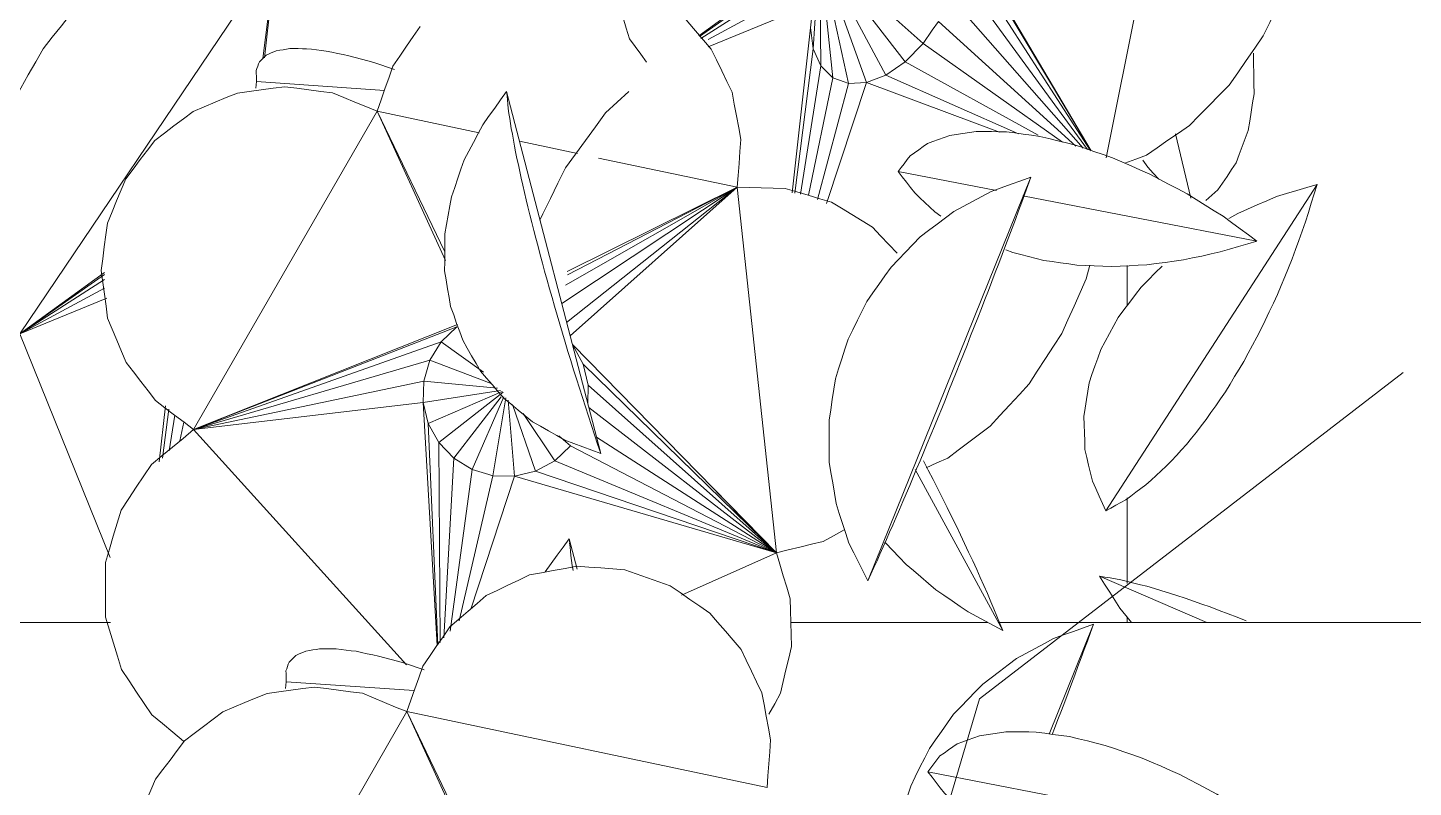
# Model space of a CAD drawing. Header units: metres. Extents: x -18.34 to -13.25, y -25.49 to -16.26.
# Drawn here: x -14.8014 to -14.661, y -17.4851 to -17.4081 of the extents above; entities that cross this region are included whole.
import ezdxf

# ---------------------------------------------------------------- set-up
doc = ezdxf.new("R2010")
doc.units = ezdxf.units.M
for name, color, linetype, lineweight in [('Importações nas famílias', 7, 'Continuous', 5), ('Quadro estrutural', 7, 'Continuous', 5), ('Vegetação', 7, 'Continuous', 5)]:
    doc.layers.add(name, color=color, linetype=linetype, lineweight=lineweight)

# ---------------------------------------------------------------- blocks, each defined once
blk = doc.blocks.new('Planta_pergolado_12200 - plantas pergolado_skp_Component_12-V768-Pavimento 02 - Executivo')
at = {"layer": 'Importações nas famílias', "color": 9}
for p, q in [((0.53565, 0.11313), (0.53107, 0.08943)), ((0.53683, 0.08842), (0.53656, 0.08769)), ((0.53055, 0.08676), (0.52862, 0.07678)), ((0.53312, 0.0811), (0.5327, 0.08051))]:
    blk.add_line(p, q, dxfattribs=at)
at = {"layer": 'Importações nas famílias', "color": 9, "flags": 128}
for points in [[(0.53314, 0.1097), (0.53377, 0.11056), (0.5344, 0.11142), (0.53502, 0.11227), (0.53565, 0.11313)], [(0.53565, 0.11313), (0.53593, 0.1122), (0.53621, 0.11127), (0.53648, 0.11034), (0.53676, 0.10941)], [(0.53087, 0.10606), (0.53144, 0.10697), (0.53201, 0.10788), (0.53258, 0.10879), (0.53314, 0.1097)], [(0.53676, 0.10941), (0.53696, 0.10848), (0.53717, 0.10754), (0.53737, 0.10661), (0.53757, 0.10568)], [(0.52888, 0.10229), (0.52938, 0.10323), (0.52988, 0.10417), (0.53037, 0.10512), (0.53087, 0.10606)], [(0.53757, 0.10568), (0.53769, 0.10476), (0.53782, 0.10384), (0.53794, 0.10291), (0.53806, 0.10199)], [(0.52722, 0.09849), (0.52764, 0.09944), (0.52805, 0.10039), (0.52847, 0.10134), (0.52888, 0.10229)], [(0.53806, 0.10199), (0.53811, 0.10109), (0.53815, 0.10019), (0.53819, 0.09928), (0.53823, 0.09838)], [(0.52594, 0.09475), (0.52626, 0.09568), (0.52658, 0.09662), (0.5269, 0.09756), (0.52722, 0.09849)], [(0.53823, 0.09838), (0.5382, 0.09751), (0.53816, 0.09664), (0.53812, 0.09576), (0.53809, 0.09489)], [(0.52505, 0.09114), (0.52527, 0.09205), (0.52549, 0.09295), (0.52572, 0.09385), (0.52594, 0.09475)], [(0.53809, 0.09489), (0.53797, 0.09406), (0.53785, 0.09322), (0.53774, 0.09239), (0.53762, 0.09156)], [(0.53762, 0.09156), (0.53742, 0.09077), (0.53723, 0.08999), (0.53703, 0.0892), (0.53683, 0.08842)], [(0.52459, 0.08777), (0.5247, 0.08861), (0.52482, 0.08946), (0.52494, 0.0903), (0.52505, 0.09114)], [(0.52456, 0.0847), (0.52456, 0.08547), (0.52457, 0.08623), (0.52458, 0.087), (0.52459, 0.08777)], [(0.52496, 0.08201), (0.52486, 0.08268), (0.52476, 0.08335), (0.52466, 0.08403), (0.52456, 0.0847)], [(0.52578, 0.07976), (0.52558, 0.08032), (0.52537, 0.08088), (0.52516, 0.08144), (0.52496, 0.08201)], [(0.5327, 0.08051), (0.53222, 0.08), (0.53174, 0.07949), (0.53126, 0.07898), (0.53078, 0.07847)], [(0.52701, 0.078), (0.52671, 0.07844), (0.5264, 0.07888), (0.52609, 0.07932), (0.52578, 0.07976)], [(0.52862, 0.07678), (0.52822, 0.07708), (0.52782, 0.07739), (0.52741, 0.07769), (0.52701, 0.078)], [(0.53078, 0.07847), (0.53024, 0.07805), (0.5297, 0.07762), (0.52916, 0.0772), (0.52862, 0.07678)]]:
    blk.add_lwpolyline(points, dxfattribs=at)
blk = doc.blocks.new('Planta_pergolado_12200 - plantas pergolado_skp_Component_12-V2067-Pavimento 02 - Executivo')
at = {"layer": 'Importações nas famílias', "color": 9}
blk.add_line((0.57511, 0.08738), (0.5588, 0.07852), dxfattribs=at)
at = {"layer": 'Importações nas famílias', "color": 9, "flags": 128}
for points in [[(0.57219, 0.08619), (0.57292, 0.08648), (0.57365, 0.08678), (0.57438, 0.08708), (0.57511, 0.08738)], [(0.57511, 0.08738), (0.57464, 0.08651), (0.57417, 0.08563), (0.57369, 0.08476), (0.57322, 0.08389)], [(0.56892, 0.08475), (0.56974, 0.08511), (0.57055, 0.08547), (0.57137, 0.08583), (0.57219, 0.08619)], [(0.5654, 0.08311), (0.56628, 0.08352), (0.56716, 0.08393), (0.56804, 0.08434), (0.56892, 0.08475)], [(0.5617, 0.08129), (0.56263, 0.08175), (0.56355, 0.0822), (0.56448, 0.08265), (0.5654, 0.08311)], [(0.57322, 0.08389), (0.57266, 0.08307), (0.57209, 0.08225), (0.57153, 0.08143), (0.57097, 0.08061)], [(0.55792, 0.07936), (0.55886, 0.07984), (0.55981, 0.08033), (0.56076, 0.08081), (0.5617, 0.08129)], [(0.57097, 0.08061), (0.57033, 0.07986), (0.56968, 0.0791), (0.56904, 0.07834), (0.5684, 0.07759)], [(0.5684, 0.07759), (0.56768, 0.07691), (0.56696, 0.07622), (0.56624, 0.07554), (0.56614, 0.07544)]]:
    blk.add_lwpolyline(points, dxfattribs=at)
blk = doc.blocks.new('Planta_pergolado_12200 - plantas pergolado_skp_Component_12-V770-Pavimento 02 - Executivo')
at = {"layer": 'Importações nas famílias', "color": 9}
for p, q in [((0.51949, 0.01182), (0.52039, 0.02476)), ((0.52018, 0.01175), (0.51949, 0.01182))]:
    blk.add_line(p, q, dxfattribs=at)
at = {"layer": 'Importações nas famílias', "color": 9, "flags": 128}
for points in [[(0.51758, 0.0237), (0.51781, 0.02439), (0.51804, 0.02508), (0.51827, 0.02578)], [(0.51689, 0.02116), (0.51706, 0.0218), (0.51724, 0.02243), (0.51741, 0.02307), (0.51758, 0.0237)], [(0.51641, 0.01888), (0.51653, 0.01945), (0.51665, 0.02002), (0.51677, 0.02059), (0.51689, 0.02116)], [(0.51617, 0.01688), (0.51623, 0.01738), (0.51629, 0.01788), (0.51635, 0.01838), (0.51641, 0.01888)], [(0.51616, 0.01518), (0.51616, 0.01561), (0.51616, 0.01603), (0.51617, 0.01646), (0.51617, 0.01688)], [(0.51638, 0.01381), (0.51632, 0.01416), (0.51627, 0.0145), (0.51621, 0.01484), (0.51616, 0.01518)], [(0.51683, 0.01278), (0.51671, 0.01304), (0.5166, 0.0133), (0.51649, 0.01356), (0.51638, 0.01381)], [(0.5175, 0.0121), (0.51733, 0.01227), (0.51716, 0.01244), (0.51699, 0.01261), (0.51683, 0.01278)], [(0.51839, 0.01178), (0.51817, 0.01186), (0.51795, 0.01194), (0.51772, 0.01202), (0.5175, 0.0121)], [(0.51949, 0.01182), (0.51922, 0.01181), (0.51894, 0.0118), (0.51867, 0.01179), (0.51839, 0.01178)]]:
    blk.add_lwpolyline(points, dxfattribs=at)
blk = doc.blocks.new('Planta_pergolado_12200 - plantas pergolado_skp_Component_17-V2068-Pavimento 02 - Executivo')
at = {"layer": 'Importações nas famílias', "color": 9}
for p, q in [((0.56722, 0.06447), (0.53021, 0.0605)), ((0.56722, 0.06447), (0.54614, 0.0438)), ((0.56722, 0.06447), (0.54812, 0.04489)), ((0.56722, 0.06447), (0.55025, 0.04541)), ((0.56722, 0.06447), (0.55252, 0.04547)), ((0.56722, 0.06447), (0.55551, 0.04624)), ((0.56722, 0.06447), (0.55641, 0.0436)), ((0.56722, 0.06447), (0.55792, 0.04201)), ((0.56722, 0.06447), (0.55897, 0.04008)), ((0.55948, 0.03795), (0.56722, 0.06447)), ((0.56722, 0.06447), (0.56018, 0.05756)), ((0.56722, 0.06447), (0.57151, 0.05484)), ((0.52725, 0.04645), (0.53021, 0.0605)), ((0.54013, 0.04311), (0.53021, 0.0605)), ((0.53021, 0.0605), (0.53909, 0.04332)), ((0.54197, 0.04272), (0.53021, 0.0605)), ((0.5439, 0.04322), (0.53021, 0.0605)), ((0.54526, 0.04358), (0.53021, 0.0605)), ((0.53021, 0.0605), (0.53873, 0.04328)), ((0.55025, 0.04541), (0.54812, 0.04489)), ((0.55214, 0.04537), (0.55025, 0.04541)), ((0.52555, 0.03844), (0.5268, 0.04433)), ((0.54812, 0.04489), (0.5462, 0.04384)), ((0.55641, 0.0436), (0.55537, 0.04244)), ((0.55792, 0.04201), (0.55641, 0.0436)), ((0.55313, 0.03882), (0.55792, 0.04201)), ((0.55897, 0.04008), (0.55792, 0.04201)), ((0.5522, 0.03772), (0.55897, 0.04008)), ((0.55948, 0.03795), (0.55897, 0.04008)), ((0.55177, 0.03729), (0.55948, 0.03795)), ((0.55942, 0.03576), (0.55948, 0.03795)), ((0.55948, 0.03795), (0.57295, 0.03353)), ((0.55078, 0.03651), (0.55202, 0.0287)), ((0.55089, 0.03668), (0.55415, 0.02921)), ((0.55097, 0.0368), (0.55607, 0.03026)), ((0.55145, 0.03685), (0.5588, 0.03365)), ((0.55145, 0.03659), (0.55766, 0.03178)), ((0.55942, 0.03576), (0.55154, 0.03705)), ((0.55007, 0.03559), (0.54773, 0.02937)), ((0.55057, 0.03621), (0.54983, 0.02875)), ((0.5593, 0.03533), (0.5588, 0.03365)), ((0.5593, 0.03533), (0.55942, 0.03576)), ((0.55942, 0.03576), (0.57413, 0.03235)), ((0.52251, 0.02402), (0.52469, 0.03437)), ((0.54894, 0.03479), (0.54586, 0.03051)), ((0.5588, 0.03365), (0.55766, 0.03178)), ((0.57516, 0.03142), (0.5588, 0.03365)), ((0.52251, 0.02402), (0.53763, 0.03094)), ((0.53676, 0.03087), (0.52251, 0.02402)), ((0.5441, 0.03218), (0.55475, 0.00544)), ((0.54435, 0.0321), (0.54586, 0.03051)), ((0.54435, 0.0321), (0.55475, 0.00544)), ((0.55766, 0.03178), (0.55607, 0.03026)), ((0.57586, 0.03079), (0.55766, 0.03178)), ((0.54586, 0.03051), (0.54773, 0.02937)), ((0.54586, 0.03051), (0.55475, 0.00544)), ((0.57662, 0.03011), (0.55202, 0.0287)), ((0.55607, 0.03026), (0.55415, 0.02921)), ((0.55415, 0.02921), (0.57654, 0.03019)), ((0.55607, 0.03026), (0.5763, 0.0304)), ((0.54773, 0.02937), (0.54983, 0.02875)), ((0.54773, 0.02937), (0.55475, 0.00544)), ((0.54983, 0.02875), (0.55202, 0.0287)), ((0.54983, 0.02875), (0.55475, 0.00544)), ((0.55415, 0.02921), (0.55202, 0.0287)), ((0.55202, 0.0287), (0.55475, 0.00544)), ((0.55475, 0.00544), (0.57858, 0.027)), ((0.55475, 0.00544), (0.52251, 0.02402))]:
    blk.add_line(p, q, dxfattribs=at)
at = {"layer": 'Importações nas famílias', "color": 9, "flags": 128}
for points in [[(0.53688, 0.0767), (0.536, 0.07586), (0.53512, 0.07502), (0.53424, 0.07418)], [(0.53424, 0.07418), (0.53361, 0.07314), (0.53298, 0.0721), (0.53234, 0.07107), (0.53171, 0.07003)], [(0.56608, 0.0692), (0.5655, 0.07026), (0.56492, 0.07133)], [(0.53171, 0.07003), (0.53137, 0.06886), (0.53102, 0.06769), (0.53068, 0.06653), (0.53033, 0.06536)], [(0.56722, 0.06447), (0.56693, 0.06565), (0.56665, 0.06683), (0.56637, 0.06801), (0.56608, 0.0692)], [(0.57673, 0.06599), (0.57552, 0.06596), (0.5743, 0.06593), (0.57309, 0.06589), (0.57188, 0.06586)], [(0.58146, 0.06487), (0.58027, 0.06515), (0.57909, 0.06543), (0.57791, 0.06571), (0.57673, 0.06599)], [(0.53033, 0.06536), (0.5303, 0.06414), (0.53027, 0.06293), (0.53024, 0.06171), (0.53021, 0.0605)], [(0.57188, 0.06586), (0.57071, 0.06551), (0.56955, 0.06516), (0.56838, 0.06481), (0.56722, 0.06447)], [(0.58359, 0.06371), (0.58252, 0.06429), (0.58146, 0.06487)], [(0.52537, 0.06087), (0.52417, 0.06064), (0.52298, 0.06042), (0.52179, 0.0602), (0.52059, 0.05997)], [(0.53021, 0.0605), (0.529, 0.06059), (0.52779, 0.06068), (0.52658, 0.06077), (0.52537, 0.06087)], [(0.52059, 0.05997), (0.5195, 0.05945), (0.5184, 0.05892), (0.51731, 0.05839), (0.51621, 0.05787)], [(0.51621, 0.05787), (0.51529, 0.05708), (0.51437, 0.05628), (0.51344, 0.05549), (0.51252, 0.0547)], [(0.51392, 0.02838), (0.51492, 0.02769), (0.51592, 0.027), (0.51693, 0.02632), (0.51793, 0.02563)], [(0.51793, 0.02563), (0.51907, 0.02523), (0.52022, 0.02482), (0.52136, 0.02442), (0.52251, 0.02402)], [(0.52251, 0.02402), (0.52204, 0.02289), (0.52158, 0.02177), (0.52112, 0.02064), (0.52065, 0.01952)], [(0.52065, 0.01952), (0.52049, 0.01831), (0.52034, 0.0171), (0.52018, 0.0159), (0.52002, 0.01469)], [(0.52002, 0.01469), (0.52018, 0.01349), (0.52034, 0.01228), (0.5205, 0.01107), (0.52066, 0.00987)], [(0.52066, 0.00987), (0.52113, 0.00875), (0.52159, 0.00762), (0.52206, 0.0065), (0.52252, 0.00538)], [(0.52252, 0.00538), (0.52326, 0.00441), (0.524, 0.00345), (0.52474, 0.00249), (0.52548, 0.00152)], [(0.5518, 0.00157), (0.55254, 0.00254), (0.55328, 0.00351), (0.55401, 0.00447), (0.55475, 0.00544)], [(0.55475, 0.00544), (0.55564, 0.00437), (0.55652, 0.00331), (0.5574, 0.00224), (0.55828, 0.00117)], [(0.58365, 0.00121), (0.58453, 0.00228), (0.58541, 0.00335), (0.5863, 0.00442)], [(0.52548, 0.00152), (0.52645, 0.00078), (0.52741, 0.00004), (0.52838, -0.00069), (0.52934, -0.00143)], [(0.54795, -0.0014), (0.54891, -0.00065), (0.54987, 0.00009), (0.55084, 0.00083), (0.5518, 0.00157)], [(0.55828, 0.00117), (0.55944, 0.0004), (0.56059, -0.00036), (0.56174, -0.00113), (0.5629, -0.00189)], [(0.57904, -0.00187), (0.58019, -0.0011), (0.58135, -0.00033), (0.5825, 0.00044), (0.58365, 0.00121)], [(0.54346, -0.00327), (0.54458, -0.0028), (0.54571, -0.00233), (0.54683, -0.00186), (0.54795, -0.0014)], [(0.52934, -0.00143), (0.53046, -0.0019), (0.53159, -0.00236), (0.53271, -0.00282), (0.53383, -0.00329)], [(0.5629, -0.00189), (0.56422, -0.00229), (0.56555, -0.00269), (0.56687, -0.00309), (0.5682, -0.00349)], [(0.57374, -0.00348), (0.57506, -0.00308), (0.57639, -0.00267), (0.57771, -0.00227), (0.57904, -0.00187)], [(0.53383, -0.00329), (0.53503, -0.00344), (0.53624, -0.0036), (0.53744, -0.00375), (0.53865, -0.00391)], [(0.53865, -0.00391), (0.53985, -0.00375), (0.54105, -0.00359), (0.54226, -0.00343), (0.54346, -0.00327)], [(0.5682, -0.00349), (0.56958, -0.00349), (0.57097, -0.00349), (0.57235, -0.00348), (0.57374, -0.00348)]]:
    blk.add_lwpolyline(points, dxfattribs=at)
blk = doc.blocks.new('Planta_pergolado_12200 - plantas pergolado_skp_Component_16-V2069-Pavimento 02 - Executivo')
for name in ['Planta_pergolado_12200 - plantas pergolado_skp_Component_12-V768-Pavimento 02 - Executivo', 'Planta_pergolado_12200 - plantas pergolado_skp_Component_12-V2067-Pavimento 02 - Executivo', 'Planta_pergolado_12200 - plantas pergolado_skp_Component_17-V2068-Pavimento 02 - Executivo', 'Planta_pergolado_12200 - plantas pergolado_skp_Component_12-V770-Pavimento 02 - Executivo']:
    blk.add_blockref(name, (0, 0))
blk = doc.blocks.new('Planta_pergolado_12200 - plantas pergolado_skp_Component_12-V581-Pavimento 02 - Executivo')
at = {"layer": 'Importações nas famílias', "color": 9}
blk.add_line((0.28706, 0.24931), (0.32794, 0.2328), dxfattribs=at)
at = {"layer": 'Importações nas famílias', "color": 9, "flags": 128}
for points in [[(0.2885, 0.24527), (0.28814, 0.24628), (0.28778, 0.24729), (0.28742, 0.2483), (0.28706, 0.24931)], [(0.28706, 0.24931), (0.28791, 0.24899), (0.28876, 0.24868), (0.28961, 0.24837), (0.29046, 0.24806)], [(0.29046, 0.24806), (0.29134, 0.24773), (0.29222, 0.2474), (0.29311, 0.24707), (0.29399, 0.24674)], [(0.29399, 0.24674), (0.2949, 0.24639), (0.2958, 0.24605), (0.29671, 0.2457), (0.29762, 0.24536)], [(0.29054, 0.24151), (0.29003, 0.24245), (0.28952, 0.24339), (0.28901, 0.24433), (0.2885, 0.24527)], [(0.29762, 0.24536), (0.29854, 0.245), (0.29946, 0.24464), (0.30038, 0.24429), (0.3013, 0.24393)], [(0.3013, 0.24393), (0.30223, 0.24357), (0.30315, 0.2432), (0.30408, 0.24284), (0.305, 0.24247)], [(0.29312, 0.2381), (0.29247, 0.23895), (0.29183, 0.2398), (0.29118, 0.24065), (0.29054, 0.24151)], [(0.305, 0.24247), (0.30592, 0.24211), (0.30684, 0.24174), (0.30776, 0.24137), (0.30867, 0.241)], [(0.30867, 0.241), (0.30957, 0.24064), (0.31048, 0.24027), (0.31138, 0.2399), (0.31228, 0.23954)], [(0.31228, 0.23954), (0.31315, 0.23917), (0.31403, 0.23881), (0.3149, 0.23845), (0.31578, 0.23809)], [(0.29618, 0.23514), (0.29541, 0.23588), (0.29465, 0.23662), (0.29388, 0.23736), (0.29312, 0.2381)], [(0.31578, 0.23809), (0.31661, 0.23773), (0.31745, 0.23738), (0.31829, 0.23703), (0.31913, 0.23668)], [(0.31913, 0.23668), (0.31992, 0.23634), (0.32071, 0.23599), (0.3215, 0.23565), (0.3223, 0.23531)], [(0.29965, 0.23268), (0.29878, 0.23329), (0.29792, 0.23391), (0.29705, 0.23452), (0.29618, 0.23514)], [(0.3223, 0.23531), (0.32303, 0.23499), (0.32377, 0.23467), (0.32451, 0.23434), (0.32525, 0.23402)], [(0.32525, 0.23402), (0.32592, 0.23372), (0.3266, 0.23341), (0.32727, 0.23311), (0.32794, 0.2328)], [(0.30346, 0.23079), (0.30251, 0.23126), (0.30156, 0.23174), (0.3006, 0.23221), (0.29965, 0.23268)], [(0.32794, 0.2328), (0.327, 0.23232), (0.32605, 0.23184), (0.3251, 0.23136), (0.32415, 0.23088)], [(0.3075, 0.22951), (0.30649, 0.22983), (0.30548, 0.23015), (0.30447, 0.23047), (0.30346, 0.23079)], [(0.32415, 0.23088), (0.32314, 0.23055), (0.32213, 0.23022), (0.32113, 0.2299), (0.32012, 0.22957)], [(0.31169, 0.22888), (0.31064, 0.22903), (0.3096, 0.22919), (0.30855, 0.22935), (0.3075, 0.22951)], [(0.31593, 0.22889), (0.31487, 0.22889), (0.31381, 0.22888), (0.31275, 0.22888), (0.31169, 0.22888)], [(0.32012, 0.22957), (0.31907, 0.2294), (0.31802, 0.22923), (0.31698, 0.22906), (0.31593, 0.22889)]]:
    blk.add_lwpolyline(points, dxfattribs=at)
blk = doc.blocks.new('Planta_pergolado_12200 - plantas pergolado_skp_Component_12-V582-Pavimento 02 - Executivo')
at = {"layer": 'Importações nas famílias', "color": 9}
blk.add_line((0.2784, 0.1962), (0.31505, 0.20575), dxfattribs=at)
at = {"layer": 'Importações nas famílias', "color": 9, "flags": 128}
for points in [[(0.31128, 0.20449), (0.31222, 0.20481), (0.31316, 0.20512), (0.31411, 0.20543), (0.31505, 0.20575)], [(0.31505, 0.20575), (0.31471, 0.20484), (0.31438, 0.20393), (0.31404, 0.20302), (0.3137, 0.20211)], [(0.3075, 0.20329), (0.30845, 0.20359), (0.30939, 0.20389), (0.31033, 0.20419), (0.31128, 0.20449)], [(0.30013, 0.20106), (0.30104, 0.20133), (0.30195, 0.2016), (0.30286, 0.20187), (0.30377, 0.20214)], [(0.30377, 0.20214), (0.30471, 0.20242), (0.30564, 0.20271), (0.30657, 0.203), (0.3075, 0.20329)], [(0.3137, 0.20211), (0.31323, 0.20128), (0.31277, 0.20046), (0.3123, 0.19964), (0.31183, 0.19882)], [(0.2966, 0.20006), (0.29748, 0.20031), (0.29836, 0.20056), (0.29925, 0.20081), (0.30013, 0.20106)], [(0.29324, 0.19916), (0.29408, 0.19939), (0.29492, 0.19961), (0.29576, 0.19984), (0.2966, 0.20006)], [(0.28715, 0.19768), (0.28789, 0.19785), (0.28862, 0.19802), (0.28935, 0.19819), (0.29008, 0.19836)], [(0.29008, 0.19836), (0.29087, 0.19856), (0.29166, 0.19876), (0.29245, 0.19896), (0.29324, 0.19916)], [(0.31183, 0.19882), (0.31125, 0.1981), (0.31066, 0.19738), (0.31007, 0.19667), (0.30949, 0.19595)], [(0.2801, 0.19637), (0.28061, 0.19645), (0.28112, 0.19653), (0.28162, 0.1966), (0.28213, 0.19668)], [(0.28213, 0.19668), (0.28272, 0.19679), (0.28331, 0.1969), (0.28391, 0.19701), (0.2845, 0.19712)], [(0.2845, 0.19712), (0.28516, 0.19726), (0.28582, 0.1974), (0.28649, 0.19754), (0.28715, 0.19768)], [(0.2784, 0.1962), (0.27883, 0.19625), (0.27925, 0.19629), (0.27967, 0.19633), (0.2801, 0.19637)], [(0.28175, 0.19379), (0.28091, 0.19439), (0.28008, 0.195), (0.27924, 0.1956), (0.2784, 0.1962)], [(0.30949, 0.19595), (0.30879, 0.19536), (0.3081, 0.19477), (0.30741, 0.19418), (0.30671, 0.19358)], [(0.28532, 0.19191), (0.28443, 0.19238), (0.28354, 0.19285), (0.28264, 0.19332), (0.28175, 0.19379)], [(0.30671, 0.19358), (0.30593, 0.19313), (0.30515, 0.19267), (0.30437, 0.19222), (0.30358, 0.19177)], [(0.28904, 0.19063), (0.28811, 0.19095), (0.28718, 0.19127), (0.28625, 0.19159), (0.28532, 0.19191)], [(0.30358, 0.19177), (0.30273, 0.19146), (0.30188, 0.19115), (0.30102, 0.19085), (0.30017, 0.19054)], [(0.29281, 0.18996), (0.29187, 0.19013), (0.29092, 0.1903), (0.28998, 0.19046), (0.28904, 0.19063)], [(0.29655, 0.18993), (0.29561, 0.18994), (0.29468, 0.18995), (0.29375, 0.18996), (0.29281, 0.18996)], [(0.30017, 0.19054), (0.29926, 0.19039), (0.29836, 0.19024), (0.29745, 0.19008), (0.29655, 0.18993)]]:
    blk.add_lwpolyline(points, dxfattribs=at)
blk = doc.blocks.new('Planta_pergolado_12200 - plantas pergolado_skp_Component_12-V565-Pavimento 02 - Executivo')
at = {"layer": 'Importações nas famílias', "color": 9}
blk.add_line((0.01251, 0.29786), (0.00548, 0.2615), dxfattribs=at)
at = {"layer": 'Importações nas famílias', "color": 9, "flags": 128}
for points in [[(0.01, 0.29442), (0.01063, 0.29528), (0.01126, 0.29614), (0.01188, 0.297), (0.01251, 0.29786)], [(0.01251, 0.29786), (0.01279, 0.29693), (0.01307, 0.29599), (0.01334, 0.29506), (0.01362, 0.29413)], [(0.00773, 0.29078), (0.0083, 0.29169), (0.00887, 0.2926), (0.00944, 0.29351), (0.01, 0.29442)], [(0.01362, 0.29413), (0.01382, 0.2932), (0.01403, 0.29227), (0.01423, 0.29134), (0.01443, 0.29041)], [(0.00574, 0.28702), (0.00624, 0.28796), (0.00674, 0.2889), (0.00723, 0.28984), (0.00773, 0.29078)], [(0.01443, 0.29041), (0.01455, 0.28948), (0.01468, 0.28856), (0.0148, 0.28764), (0.01492, 0.28672)], [(0.00408, 0.28322), (0.0045, 0.28417), (0.00491, 0.28512), (0.00533, 0.28607), (0.00574, 0.28702)], [(0.01492, 0.28672), (0.01497, 0.28581), (0.01501, 0.28491), (0.01505, 0.28401), (0.01509, 0.28311)], [(0.0028, 0.27947), (0.00312, 0.28041), (0.00344, 0.28134), (0.00376, 0.28228), (0.00408, 0.28322)], [(0.01509, 0.28311), (0.01506, 0.28223), (0.01502, 0.28136), (0.01498, 0.28049), (0.01495, 0.27961)], [(0.00191, 0.27587), (0.00213, 0.27677), (0.00235, 0.27767), (0.00258, 0.27857), (0.0028, 0.27947)], [(0.01495, 0.27961), (0.01483, 0.27878), (0.01471, 0.27795), (0.0146, 0.27711), (0.01448, 0.27628)], [(0.00145, 0.27249), (0.00156, 0.27334), (0.00168, 0.27418), (0.0018, 0.27502), (0.00191, 0.27587)], [(0.01448, 0.27628), (0.01428, 0.2755), (0.01409, 0.27471), (0.01389, 0.27393), (0.01369, 0.27314)], [(0.00142, 0.26942), (0.00142, 0.27019), (0.00143, 0.27096), (0.00144, 0.27173), (0.00145, 0.27249)], [(0.01369, 0.27314), (0.01342, 0.27242), (0.01315, 0.27169), (0.01288, 0.27096), (0.01261, 0.27023)], [(0.00182, 0.26673), (0.00172, 0.2674), (0.00162, 0.26808), (0.00152, 0.26875), (0.00142, 0.26942)], [(0.01261, 0.27023), (0.01226, 0.26957), (0.01191, 0.26891), (0.01157, 0.26825), (0.01122, 0.26759)], [(0.00264, 0.26448), (0.00244, 0.26504), (0.00223, 0.2656), (0.00202, 0.26617), (0.00182, 0.26673)], [(0.01122, 0.26759), (0.01081, 0.267), (0.01039, 0.26641), (0.00998, 0.26582), (0.00956, 0.26523)], [(0.00956, 0.26523), (0.00908, 0.26472), (0.0086, 0.26422), (0.00812, 0.26371), (0.00764, 0.2632)], [(0.00387, 0.26272), (0.00357, 0.26316), (0.00326, 0.2636), (0.00295, 0.26404), (0.00264, 0.26448)], [(0.00548, 0.2615), (0.00508, 0.26181), (0.00468, 0.26211), (0.00427, 0.26242), (0.00387, 0.26272)], [(0.00764, 0.2632), (0.0071, 0.26277), (0.00656, 0.26235), (0.00602, 0.26193), (0.00548, 0.2615)]]:
    blk.add_lwpolyline(points, dxfattribs=at)
blk = doc.blocks.new('Planta_pergolado_12200 - plantas pergolado_skp_Component_17-V2083-Pavimento 02 - Executivo')
at = {"layer": 'Importações nas famílias', "color": 9}
for p, q in [((0.58331, 0.02703), (0.59102, 0.06351)), ((0.60411, 0.03704), (0.58331, 0.02703)), ((0.58331, 0.02703), (0.60432, 0.03665)), ((0.61556, 0.00845), (0.58331, 0.02703))]:
    blk.add_line(p, q, dxfattribs=at)
at = {"layer": 'Importações nas famílias', "color": 9, "flags": 128}
for points in [[(0.58617, 0.06388), (0.58498, 0.06365), (0.58379, 0.06343), (0.58259, 0.06321), (0.5814, 0.06298)], [(0.59102, 0.06351), (0.58981, 0.0636), (0.5886, 0.06369), (0.58738, 0.06379), (0.58617, 0.06388)], [(0.5814, 0.06298), (0.5803, 0.06246), (0.57921, 0.06193), (0.57811, 0.0614), (0.57702, 0.06088)], [(0.57702, 0.06088), (0.57609, 0.06009), (0.57517, 0.05929), (0.57425, 0.0585), (0.57333, 0.05771)], [(0.57333, 0.05771), (0.57264, 0.05671), (0.57195, 0.0557), (0.57126, 0.0547), (0.57058, 0.0537)], [(0.57058, 0.0537), (0.57017, 0.05255), (0.56977, 0.0514), (0.56936, 0.05025), (0.56896, 0.04911)], [(0.56896, 0.04911), (0.56887, 0.04789), (0.56877, 0.04668), (0.56868, 0.04547), (0.56858, 0.04425)], [(0.56858, 0.04425), (0.56881, 0.04306), (0.56903, 0.04186), (0.56925, 0.04067), (0.56947, 0.03947)], [(0.56947, 0.03947), (0.57, 0.03837), (0.57052, 0.03728), (0.57104, 0.03618), (0.57157, 0.03508)], [(0.57157, 0.03508), (0.57236, 0.03416), (0.57315, 0.03324), (0.57394, 0.03231), (0.57473, 0.03139)], [(0.57473, 0.03139), (0.57573, 0.0307), (0.57673, 0.03002), (0.57773, 0.02933), (0.57873, 0.02864)], [(0.57873, 0.02864), (0.57988, 0.02824), (0.58102, 0.02783), (0.58217, 0.02743), (0.58331, 0.02703)], [(0.58331, 0.02703), (0.58285, 0.0259), (0.58238, 0.02478), (0.58192, 0.02365), (0.58146, 0.02253)], [(0.58146, 0.02253), (0.5813, 0.02132), (0.58114, 0.02011), (0.58099, 0.01891), (0.58083, 0.0177)], [(0.58083, 0.0177), (0.58099, 0.0165), (0.58115, 0.01529), (0.58131, 0.01408), (0.58147, 0.01288)], [(0.58147, 0.01288), (0.58193, 0.01176), (0.5824, 0.01063), (0.58286, 0.00951), (0.58333, 0.00839)], [(0.58333, 0.00839), (0.58407, 0.00742), (0.58481, 0.00646), (0.58555, 0.0055), (0.58629, 0.00453)], [(0.58629, 0.00453), (0.58725, 0.00379), (0.58822, 0.00306), (0.58918, 0.00232), (0.59015, 0.00158)], [(0.59015, 0.00158), (0.59127, 0.00111), (0.59239, 0.00065), (0.59351, 0.00019), (0.59464, -0.00027)]]:
    blk.add_lwpolyline(points, dxfattribs=at)
blk = doc.blocks.new('Planta_pergolado_12200 - plantas pergolado_skp_Component_16-V2084-Pavimento 02 - Executivo')
for name, p in [('Planta_pergolado_12200 - plantas pergolado_skp_Component_12-V565-Pavimento 02 - Executivo', (0.58394, -0.18171)), ('Planta_pergolado_12200 - plantas pergolado_skp_Component_12-V581-Pavimento 02 - Executivo', (0.24212, -0.15907)), ('Planta_pergolado_12200 - plantas pergolado_skp_Component_17-V2083-Pavimento 02 - Executivo', (0, 0)), ('Planta_pergolado_12200 - plantas pergolado_skp_Component_12-V582-Pavimento 02 - Executivo', (0.24212, -0.15907)), ('Planta_pergolado_12200 - plantas pergolado_skp_Component_12-V770-Pavimento 02 - Executivo', (0.0608, 0.00301))]:
    blk.add_blockref(name, p)
blk = doc.blocks.new('Planta_pergolado_12200 - plantas pergolado_skp_Component_12-V592-Pavimento 02 - Executivo')
at = {"layer": 'Importações nas famílias', "color": 9}
for p, q in [((0.33235, 0.25564), (0.34348, 0.25115)), ((0.34291, 0.25169), (0.34353, 0.25145)), ((0.35398, 0.24691), (0.36448, 0.24267)), ((0.36442, 0.24301), (0.36506, 0.24274))]:
    blk.add_line(p, q, dxfattribs=at)
at = {"layer": 'Importações nas famílias', "color": 9, "flags": 128}
for points in [[(0.33379, 0.25161), (0.33343, 0.25262), (0.33307, 0.25363), (0.33271, 0.25463), (0.33235, 0.25564)], [(0.33235, 0.25564), (0.3332, 0.25533), (0.33405, 0.25502), (0.3349, 0.25471), (0.33575, 0.2544)], [(0.33575, 0.2544), (0.33663, 0.25407), (0.33751, 0.25374), (0.3384, 0.25341), (0.33928, 0.25308)], [(0.33928, 0.25308), (0.34019, 0.25273), (0.34109, 0.25239), (0.342, 0.25204), (0.34291, 0.25169)], [(0.33583, 0.24784), (0.33532, 0.24878), (0.33481, 0.24973), (0.3343, 0.25067), (0.33379, 0.25161)], [(0.33841, 0.24444), (0.33776, 0.24529), (0.33712, 0.24614), (0.33647, 0.24699), (0.33583, 0.24784)], [(0.35412, 0.24728), (0.35486, 0.24697), (0.35577, 0.24661), (0.35667, 0.24624), (0.35757, 0.24587)], [(0.35757, 0.24587), (0.35844, 0.24551), (0.35932, 0.24515), (0.36019, 0.24479), (0.36107, 0.24443)], [(0.34147, 0.24147), (0.3407, 0.24222), (0.33994, 0.24296), (0.33917, 0.2437), (0.33841, 0.24444)], [(0.36107, 0.24443), (0.3619, 0.24407), (0.36274, 0.24372), (0.36358, 0.24337), (0.36442, 0.24301)], [(0.34494, 0.23902), (0.34407, 0.23963), (0.34321, 0.24025), (0.34234, 0.24086), (0.34147, 0.24147)], [(0.34875, 0.23713), (0.3478, 0.2376), (0.34684, 0.23807), (0.34589, 0.23855), (0.34494, 0.23902)], [(0.35279, 0.23585), (0.35178, 0.23617), (0.35077, 0.23649), (0.34976, 0.23681), (0.34875, 0.23713)]]:
    blk.add_lwpolyline(points, dxfattribs=at)
blk = doc.blocks.new('Planta_pergolado_12200 - plantas pergolado_skp_Component_12-V2091-Pavimento 02 - Executivo')
at = {"layer": 'Importações nas famílias', "color": 9}
for q in [(0.5689, 0.04427), (0.56614, 0.0435)]:
    blk.add_line((0.56581, 0.04347), q, dxfattribs=at)
at = {"layer": 'Importações nas famílias', "color": 9, "flags": 128}
for points in [[(0.56623, 0.04351), (0.56666, 0.04356), (0.56708, 0.0436), (0.5675, 0.04364)], [(0.5675, 0.04364), (0.56801, 0.04372), (0.56852, 0.04379), (0.56903, 0.04387)], [(0.56916, 0.04105), (0.56832, 0.04166), (0.56748, 0.04226), (0.56665, 0.04287), (0.56581, 0.04347)]]:
    blk.add_lwpolyline(points, dxfattribs=at)
blk = doc.blocks.new('Planta_pergolado_12200 - plantas pergolado_skp_Component_16-V2093-Pavimento 02 - Executivo')
for name, p in [('Planta_pergolado_12200 - plantas pergolado_skp_Component_12-V592-Pavimento 02 - Executivo', (0.24212, -0.15907)), ('Planta_pergolado_12200 - plantas pergolado_skp_Component_12-V2091-Pavimento 02 - Executivo', (0, 0))]:
    blk.add_blockref(name, p)
blk = doc.blocks.new('Planta_pergolado_12200 - plantas pergolado_skp_-V2119-Pavimento 02 - Executivo')
at = {"layer": 'Importações nas famílias', "color": 9}
for p, q in [((0.54896, 0.12794), (0.58202, 0.08502)), ((0.58202, 0.08502), (0.61969, 0.07388))]:
    blk.add_line(p, q, dxfattribs=at)
for name in ['Planta_pergolado_12200 - plantas pergolado_skp_Component_16-V2093-Pavimento 02 - Executivo', 'Planta_pergolado_12200 - plantas pergolado_skp_Component_16-V2084-Pavimento 02 - Executivo', 'Planta_pergolado_12200 - plantas pergolado_skp_Component_16-V2069-Pavimento 02 - Executivo']:
    blk.add_blockref(name, (0, 0))
blk = doc.blocks.new('Planta_pergolado_12200 - plantas pergolado_skp_-V2183-Pavimento 02 - Executivo')
blk.add_blockref('Planta_pergolado_12200 - plantas pergolado_skp_-V2119-Pavimento 02 - Executivo', (0, 0))
blk = doc.blocks.new('Planta_pergolado_12200 - plantas pergolado_skp_Component_12-V1325-Pavimento 02 - Executivo')
at = {"layer": 'Importações nas famílias', "color": 9}
for p, q in [((0.52993, 0.11922), (0.56299, 0.09784)), ((0.53338, 0.11027), (0.53285, 0.11118))]:
    blk.add_line(p, q, dxfattribs=at)
at = {"layer": 'Importações nas famílias', "color": 9, "flags": 128}
for points in [[(0.53115, 0.11511), (0.53085, 0.11613), (0.53054, 0.11716), (0.53023, 0.11819), (0.52993, 0.11922)], [(0.52993, 0.11922), (0.53088, 0.11893), (0.53182, 0.11863), (0.53277, 0.11834), (0.53372, 0.11805)], [(0.53372, 0.11805), (0.53466, 0.11771), (0.53559, 0.11737), (0.53652, 0.11704), (0.53745, 0.1167)], [(0.53745, 0.1167), (0.53836, 0.11632), (0.53927, 0.11595), (0.54017, 0.11557), (0.54108, 0.1152)], [(0.53285, 0.11118), (0.53242, 0.11216), (0.532, 0.11314), (0.53158, 0.11412), (0.53115, 0.11511)], [(0.54108, 0.1152), (0.54195, 0.11479), (0.54282, 0.11438), (0.54369, 0.11397), (0.54456, 0.11356)], [(0.54456, 0.11356), (0.54538, 0.11312), (0.5462, 0.11268), (0.54702, 0.11224), (0.54785, 0.1118)], [(0.54785, 0.1118), (0.54862, 0.11133), (0.54938, 0.11086), (0.55015, 0.1104), (0.55092, 0.10993)], [(0.55092, 0.10993), (0.55162, 0.10945), (0.55233, 0.10896), (0.55303, 0.10847), (0.55373, 0.10799)], [(0.55373, 0.10799), (0.55436, 0.10749), (0.555, 0.10699), (0.55563, 0.10649), (0.55626, 0.10599)], [(0.55626, 0.10599), (0.55681, 0.10548), (0.55737, 0.10497), (0.55792, 0.10446), (0.55847, 0.10395)], [(0.55847, 0.10395), (0.55894, 0.10343), (0.55941, 0.10292), (0.55988, 0.10241), (0.56034, 0.10189)], [(0.54031, 0.1014), (0.5396, 0.10211), (0.53889, 0.10282), (0.53819, 0.10353)], [(0.54339, 0.09907), (0.54262, 0.09965), (0.54185, 0.10024), (0.54108, 0.10082), (0.54031, 0.1014)], [(0.56034, 0.10189), (0.56072, 0.10138), (0.5611, 0.10087), (0.56148, 0.10036), (0.56185, 0.09985)], [(0.56185, 0.09985), (0.56214, 0.09935), (0.56242, 0.09884), (0.56271, 0.09834), (0.56299, 0.09784)], [(0.54665, 0.0973), (0.54584, 0.09774), (0.54502, 0.09818), (0.5442, 0.09863), (0.54339, 0.09907)], [(0.55002, 0.09613), (0.54918, 0.09642), (0.54834, 0.09671), (0.5475, 0.09701), (0.54665, 0.0973)], [(0.56299, 0.09784), (0.56224, 0.09749), (0.56148, 0.09715), (0.56073, 0.09681), (0.55998, 0.09646)], [(0.55342, 0.0956), (0.55257, 0.09573), (0.55172, 0.09586), (0.55087, 0.096), (0.55002, 0.09613)], [(0.55677, 0.09571), (0.55593, 0.09568), (0.55509, 0.09565), (0.55426, 0.09563), (0.55342, 0.0956)], [(0.55998, 0.09646), (0.55918, 0.09627), (0.55837, 0.09608), (0.55757, 0.0959), (0.55677, 0.09571)]]:
    blk.add_lwpolyline(points, dxfattribs=at)
blk = doc.blocks.new('Planta_pergolado_12200 - plantas pergolado_skp_Component_12-V2440-Pavimento 02 - Executivo')
at = {"layer": 'Importações nas famílias', "color": 9}
blk.add_line((0.57429, 0.10806), (0.5696, 0.09719), dxfattribs=at)
at = {"layer": 'Importações nas famílias', "color": 9, "flags": 128}
for points in [[(0.57272, 0.10839), (0.57306, 0.1093), (0.57341, 0.11021), (0.57376, 0.11112), (0.57411, 0.11203)], [(0.57154, 0.10502), (0.57184, 0.10586), (0.57213, 0.10671), (0.57242, 0.10755), (0.57272, 0.10839)], [(0.57062, 0.10198), (0.57085, 0.10274), (0.57108, 0.1035), (0.57131, 0.10426), (0.57154, 0.10502)], [(0.56996, 0.09935), (0.57013, 0.10001), (0.57029, 0.10067), (0.57046, 0.10132), (0.57062, 0.10198)], [(0.57429, 0.10043), (0.57358, 0.09986), (0.57283, 0.09925)], [(0.5696, 0.09719), (0.56969, 0.09773), (0.56978, 0.09827), (0.56987, 0.09881), (0.56996, 0.09935)], [(0.57283, 0.09925), (0.57202, 0.09874), (0.57121, 0.09822), (0.5704, 0.0977), (0.5696, 0.09719)]]:
    blk.add_lwpolyline(points, dxfattribs=at)
blk = doc.blocks.new('Planta_pergolado_12200 - plantas pergolado_skp_Component_16-V2441-Pavimento 02 - Executivo')
for name in ['Planta_pergolado_12200 - plantas pergolado_skp_Component_12-V1325-Pavimento 02 - Executivo', 'Planta_pergolado_12200 - plantas pergolado_skp_Component_12-V2440-Pavimento 02 - Executivo']:
    blk.add_blockref(name, (0, 0))
blk = doc.blocks.new('Planta_pergolado_12200 - plantas pergolado_skp_Component_17-V2462-Pavimento 02 - Executivo')
at = {"layer": 'Importações nas famílias', "color": 9}
for p, q in [((0.50767, 0.01903), (0.51004, 0.0296)), ((0.54506, -0.01215), (0.50773, 0.01298)), ((0.51711, 0.01262), (0.50788, 0.01366)), ((0.50788, 0.01364), (0.51716, 0.01244)), ((0.5559, 0.00405), (0.55401, 0.00444)), ((0.55269, 0.00292), (0.55765, 0.00228)), ((0.55689, 0.00297), (0.55328, 0.00355)), ((0.55802, 0.00195), (0.55236, 0.00258)), ((0.53883, -0.00359), (0.54506, -0.01215)), ((0.53903, -0.00359), (0.54506, -0.01215)), ((0.53956, -0.00359), (0.54506, -0.01215)), ((0.54042, -0.00359), (0.54506, -0.01215)), ((0.54145, -0.00336), (0.54506, -0.01215)), ((0.54506, -0.01215), (0.5677, -0.00301)), ((0.57364, -0.02609), (0.57429, -0.02595))]:
    blk.add_line(p, q, dxfattribs=at)
at = {"layer": 'Importações nas famílias', "color": 9, "flags": 128}
for points in [[(0.50466, 0.01062), (0.50457, 0.00966), (0.50447, 0.00869), (0.50437, 0.00772), (0.50427, 0.00676)], [(0.50427, 0.00676), (0.50454, 0.00569), (0.50481, 0.00463), (0.50508, 0.00356), (0.50535, 0.00249)], [(0.50535, 0.00249), (0.50596, 0.0014), (0.50658, 0.00031), (0.5072, -0.00079), (0.50781, -0.00188)], [(0.50781, -0.00188), (0.50874, -0.00293), (0.50966, -0.00398), (0.51058, -0.00503), (0.5115, -0.00608)], [(0.5115, -0.00608), (0.51267, -0.00701), (0.51384, -0.00794), (0.515, -0.00887), (0.51617, -0.0098)], [(0.51617, -0.0098), (0.5175, -0.01055), (0.51883, -0.0113), (0.52016, -0.01205), (0.52149, -0.0128)], [(0.54191, -0.01446), (0.5427, -0.01389), (0.54349, -0.01331), (0.54427, -0.01273), (0.54506, -0.01215)], [(0.54506, -0.01215), (0.54615, -0.01334), (0.54725, -0.01452), (0.54834, -0.0157), (0.54944, -0.01688)], [(0.52149, -0.0128), (0.52289, -0.01332), (0.52429, -0.01383), (0.52569, -0.01435), (0.5271, -0.01487)], [(0.5271, -0.01487), (0.52848, -0.01512), (0.52986, -0.01537), (0.53124, -0.01562), (0.53262, -0.01587)], [(0.53767, -0.01573), (0.53873, -0.01541), (0.53979, -0.0151), (0.54085, -0.01478), (0.54191, -0.01446)], [(0.53262, -0.01587), (0.53388, -0.01583), (0.53514, -0.0158), (0.53641, -0.01576), (0.53767, -0.01573)], [(0.54944, -0.01688), (0.55082, -0.01789), (0.55221, -0.01891), (0.5536, -0.01992), (0.55498, -0.02094)], [(0.55498, -0.02094), (0.55654, -0.0217), (0.5581, -0.02246), (0.55966, -0.02322), (0.56122, -0.02398)], [(0.56122, -0.02398), (0.56282, -0.02442), (0.56442, -0.02486), (0.56602, -0.02531), (0.56762, -0.02575)], [(0.56762, -0.02575), (0.56913, -0.02583), (0.57063, -0.02592), (0.57213, -0.026), (0.57364, -0.02609)]]:
    blk.add_lwpolyline(points, dxfattribs=at)
blk = doc.blocks.new('Planta_pergolado_12200 - plantas pergolado_skp_Component_16-V2463-Pavimento 02 - Executivo')
blk.add_blockref('Planta_pergolado_12200 - plantas pergolado_skp_Component_17-V2462-Pavimento 02 - Executivo', (0, 0))
blk = doc.blocks.new('Planta_pergolado_12200 - plantas pergolado_skp_Component_12-V1358-Pavimento 02 - Executivo')
at = {"layer": 'Importações nas famílias', "color": 9}
blk.add_line((0.46287, 0.08701), (0.46137, 0.08219), dxfattribs=at)
blk = doc.blocks.new('Planta_pergolado_12200 - plantas pergolado_skp_Component_17-V1359-Pavimento 02 - Executivo')
at = {"layer": 'Importações nas famílias', "color": 9}
for p, q in [((0.51544, -0.01502), (0.51704, -0.01547)), ((0.52306, -0.01581), (0.52434, -0.01553))]:
    blk.add_line(p, q, dxfattribs=at)
at = {"layer": 'Importações nas famílias', "color": 9, "flags": 128}
for points in [[(0.46884, -0.00135), (0.46958, -0.00177), (0.47091, -0.00252)], [(0.47091, -0.00252), (0.47231, -0.00304), (0.47371, -0.00355), (0.47512, -0.00407), (0.47652, -0.00459)], [(0.49134, -0.00418), (0.49212, -0.0036), (0.49291, -0.00303), (0.49369, -0.00245)], [(0.48709, -0.00545), (0.48815, -0.00513), (0.48921, -0.00482), (0.49027, -0.0045), (0.49134, -0.00418)], [(0.47652, -0.00459), (0.4779, -0.00484), (0.47928, -0.00509), (0.48066, -0.00534), (0.48204, -0.00559)], [(0.48204, -0.00559), (0.4833, -0.00555), (0.48457, -0.00552), (0.48583, -0.00548), (0.48709, -0.00545)], [(0.50752, -0.01218), (0.50908, -0.01294), (0.51064, -0.0137)], [(0.51064, -0.0137), (0.51224, -0.01414), (0.51315, -0.01439)], [(0.51704, -0.01547), (0.51855, -0.01555), (0.52005, -0.01564), (0.52155, -0.01572), (0.52306, -0.01581)]]:
    blk.add_lwpolyline(points, dxfattribs=at)
blk = doc.blocks.new('Planta_pergolado_12200 - plantas pergolado_skp_Component_16-V2464-Pavimento 02 - Executivo')
for name in ['Planta_pergolado_12200 - plantas pergolado_skp_Component_12-V1358-Pavimento 02 - Executivo', 'Planta_pergolado_12200 - plantas pergolado_skp_Component_17-V1359-Pavimento 02 - Executivo']:
    blk.add_blockref(name, (0, 0))
blk = doc.blocks.new('Planta_pergolado_12200 - plantas pergolado_skp_Component_12-V2471-Pavimento 02 - Executivo')
at = {"layer": 'Importações nas famílias', "color": 9}
for p, q in [((0.53131, 0.10644), (0.52479, 0.10489)), ((0.52817, 0.10206), (0.52745, 0.10157))]:
    blk.add_line(p, q, dxfattribs=at)
at = {"layer": 'Importações nas famílias', "color": 9, "flags": 128}
for points in [[(0.51664, 0.11277), (0.51766, 0.11278), (0.51868, 0.1128), (0.51971, 0.11282), (0.52073, 0.11284)], [(0.52073, 0.11284), (0.52166, 0.11269), (0.52259, 0.11255), (0.52352, 0.1124), (0.52445, 0.11225)], [(0.52445, 0.11225), (0.52527, 0.11195), (0.52609, 0.11164), (0.5269, 0.11133), (0.52772, 0.11102)], [(0.52772, 0.11102), (0.52841, 0.11056), (0.5291, 0.1101), (0.52978, 0.10964), (0.53047, 0.10917)], [(0.53047, 0.10917), (0.53101, 0.10857), (0.53155, 0.10796)], [(0.5294, 0.10318), (0.52879, 0.10262), (0.52817, 0.10206)]]:
    blk.add_lwpolyline(points, dxfattribs=at)
blk = doc.blocks.new('Planta_pergolado_12200 - plantas pergolado_skp_Component_17-V2472-Pavimento 02 - Executivo')
at = {"layer": 'Importações nas famílias', "color": 9}
for p, q in [((0.52724, 0.09786), (0.4861, 0.1061)), ((0.5265, 0.09635), (0.50313, 0.08249)), ((0.5265, 0.09634), (0.50383, 0.0828)), ((0.52646, 0.09622), (0.50598, 0.08306)), ((0.52639, 0.09598), (0.5084, 0.08282)), ((0.52626, 0.09554), (0.51094, 0.08207)), ((0.53948, 0.09583), (0.53808, 0.09619)), ((0.52604, 0.09478), (0.51341, 0.08088)), ((0.52563, 0.09342), (0.51565, 0.07932)), ((0.52493, 0.09096), (0.5175, 0.0775)), ((0.52478, 0.08897), (0.51885, 0.07554)), ((0.51959, 0.07358), (0.52463, 0.08704)), ((0.5143, 0.08025), (0.51341, 0.08088)), ((0.51565, 0.07932), (0.5143, 0.08025)), ((0.51565, 0.07932), (0.50831, 0.0711)), ((0.5175, 0.0775), (0.51565, 0.07932)), ((0.50892, 0.07086), (0.5175, 0.0775)), ((0.51885, 0.07554), (0.5175, 0.0775)), ((0.50771, 0.06959), (0.51885, 0.07554)), ((0.51959, 0.07358), (0.51885, 0.07554)), ((0.50801, 0.06944), (0.51959, 0.07358)), ((0.51968, 0.07175), (0.51959, 0.07358)), ((0.51959, 0.07358), (0.53185, 0.06955)), ((0.51968, 0.07175), (0.50835, 0.06927)), ((0.51956, 0.07143), (0.51968, 0.07175)), ((0.51968, 0.07175), (0.53143, 0.06862)), ((0.50875, 0.06908), (0.51911, 0.07018)), ((0.51911, 0.07018), (0.51792, 0.06896)), ((0.51956, 0.07143), (0.51911, 0.07018)), ((0.53102, 0.06771), (0.51911, 0.07018)), ((0.50577, 0.0691), (0.51487, 0.05661)), ((0.50609, 0.06923), (0.51494, 0.05666)), ((0.50686, 0.06972), (0.51515, 0.0568)), ((0.50908, 0.06892), (0.51523, 0.05756)), ((0.5093, 0.06886), (0.51792, 0.06896)), ((0.51792, 0.06896), (0.51619, 0.0682)), ((0.5309, 0.06689), (0.51792, 0.06896)), ((0.51029, 0.06857), (0.51619, 0.0682)), ((0.53076, 0.06605), (0.51161, 0.06818)), ((0.51161, 0.06818), (0.51598, 0.05756)), ((0.51619, 0.0682), (0.51404, 0.06793)), ((0.51619, 0.0682), (0.53081, 0.06634))]:
    blk.add_line(p, q, dxfattribs=at)
at = {"layer": 'Importações nas famílias', "color": 9, "flags": 128}
for points in [[(0.51488, 0.11377), (0.51351, 0.11444), (0.51214, 0.1151), (0.51077, 0.11576), (0.5094, 0.11642)], [(0.51985, 0.11031), (0.51861, 0.11118), (0.51737, 0.11204), (0.51612, 0.11291), (0.51488, 0.11377)], [(0.52396, 0.10628), (0.52293, 0.10729), (0.52191, 0.10829), (0.52088, 0.1093), (0.51985, 0.11031)], [(0.52694, 0.10194), (0.5262, 0.10302), (0.52545, 0.10411), (0.52471, 0.10519), (0.52396, 0.10628)], [(0.52777, 0.09976), (0.52736, 0.10085), (0.52694, 0.10194)], [(0.54502, 0.09337), (0.54363, 0.09398), (0.54225, 0.0946), (0.54086, 0.09521), (0.53948, 0.09583)], [(0.55011, 0.09005), (0.54884, 0.09088), (0.54756, 0.09171), (0.54629, 0.09254), (0.54502, 0.09337)], [(0.55442, 0.08611), (0.55334, 0.08709), (0.55227, 0.08808), (0.55119, 0.08907), (0.55011, 0.09005)], [(0.55765, 0.08181), (0.55684, 0.08288), (0.55604, 0.08396), (0.55523, 0.08503), (0.55442, 0.08611)], [(0.55861, 0.07962), (0.55813, 0.08071), (0.55765, 0.08181)], [(0.51516, 0.04958), (0.51595, 0.05016), (0.51673, 0.05073), (0.51752, 0.05131)], [(0.51092, 0.04831), (0.51198, 0.04863), (0.51304, 0.04895), (0.5141, 0.04926), (0.51516, 0.04958)], [(0.52049, 0.04953), (0.52159, 0.04834), (0.52268, 0.04716)], [(0.52268, 0.04716), (0.52407, 0.04615), (0.52546, 0.04513), (0.52684, 0.04412), (0.52823, 0.0431)], [(0.52823, 0.0431), (0.52979, 0.04234), (0.53135, 0.04158), (0.53291, 0.04082), (0.53353, 0.04052)]]:
    blk.add_lwpolyline(points, dxfattribs=at)
blk = doc.blocks.new('Planta_pergolado_12200 - plantas pergolado_skp_Component_16-V2473-Pavimento 02 - Executivo')
for name in ['Planta_pergolado_12200 - plantas pergolado_skp_Component_17-V2472-Pavimento 02 - Executivo', 'Planta_pergolado_12200 - plantas pergolado_skp_Component_12-V2471-Pavimento 02 - Executivo']:
    blk.add_blockref(name, (0, 0))
blk = doc.blocks.new('Planta_pergolado_12200 - plantas pergolado_skp_-V2474-Pavimento 02 - Executivo')
for name in ['Planta_pergolado_12200 - plantas pergolado_skp_Component_16-V2473-Pavimento 02 - Executivo', 'Planta_pergolado_12200 - plantas pergolado_skp_Component_16-V2463-Pavimento 02 - Executivo', 'Planta_pergolado_12200 - plantas pergolado_skp_Component_16-V2464-Pavimento 02 - Executivo']:
    blk.add_blockref(name, (0, 0))
blk = doc.blocks.new('Planta_pergolado_12200 - plantas pergolado_skp_-V2475-Pavimento 02 - Executivo')
for name in ['Planta_pergolado_12200 - plantas pergolado_skp_-V2474-Pavimento 02 - Executivo', 'Planta_pergolado_12200 - plantas pergolado_skp_Component_16-V2441-Pavimento 02 - Executivo']:
    blk.add_blockref(name, (0, 0))
blk = doc.blocks.new('Planta_pergolado_12200 - plantas pergolado_skp_-V2476-Pavimento 02 - Executivo')
blk.add_blockref('Planta_pergolado_12200 - plantas pergolado_skp_-V2475-Pavimento 02 - Executivo', (0, 0))
blk = doc.blocks.new('Planta_pergolado_12200 - Planta_pergolado_12200-V2477-Pavimento 02 - Executivo')
for name in ['Planta_pergolado_12200 - plantas pergolado_skp_-V2476-Pavimento 02 - Executivo', 'Planta_pergolado_12200 - plantas pergolado_skp_-V2183-Pavimento 02 - Executivo']:
    blk.add_blockref(name, (0, 0))
blk = doc.blocks.new('Tram - Tram-V4296-Pavimento 02 - Executivo')
at = {"layer": 'Quadro estrutural'}
for p, q in [((1.17507, -0.05), (1.171, -0.05)), ((1.2032, -0.05), (1.19453, -0.05)), ((1.20714, -0.05), (1.20654, -0.05))]:
    blk.add_line(p, q, dxfattribs=at)
blk = doc.blocks.new('Tram - Tram-V4301-Pavimento 02 - Executivo')
at = {"layer": 'Quadro estrutural'}
for p, q in [((0, 0.05), (1.79701, 0.05)), ((1.86593, 0.05), (1.88586, 0.05)), ((1.88693, 0.05), (1.97366, 0.05))]:
    blk.add_line(p, q, dxfattribs=at)

msp = doc.modelspace()

# ---------------------------------------------------------------- block references
at = {"layer": 'Quadro estrutural', "rotation": 270}
msp.add_blockref('Tram - Tram-V4296-Pavimento 02 - Executivo', (-14.64, -16.26124), dxfattribs=at)
at = {"layer": 'Quadro estrutural'}
msp.add_blockref('Tram - Tram-V4301-Pavimento 02 - Executivo', (-16.59, -17.51839), dxfattribs=at)
at = {"layer": 'Vegetação', "color": 9, "rotation": 270.0000000000001}
msp.add_blockref('Planta_pergolado_12200 - Planta_pergolado_12200-V2477-Pavimento 02 - Executivo', (-14.79, -16.8941), dxfattribs=at)

doc.saveas('drawing.dxf')
